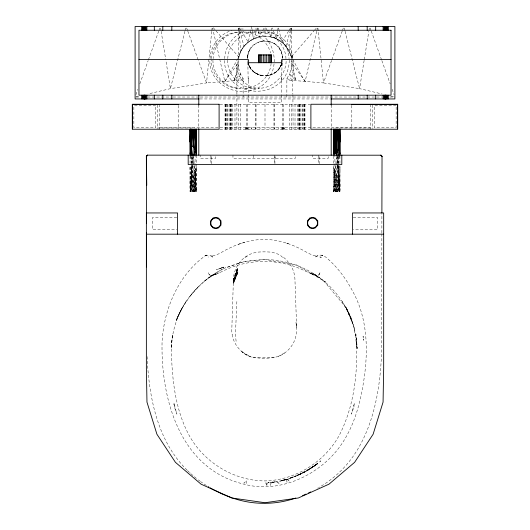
<?xml version="1.0" encoding="UTF-8"?>
<svg xmlns="http://www.w3.org/2000/svg" width="530" height="530" viewBox="0 0 530 530"><rect width="100%" height="100%" fill="white"/><g stroke="black" fill="none" stroke-linecap="round" stroke-linejoin="round"><path stroke-width="0.4" stroke-dasharray="2.65 1.99" d="M236.897 129.227L236.903 94.737M236.903 93.916L236.91 64.349C236.055 76.85 246.602 88.351 259.21 88.311L258.494 88.324C273.467 88.397 286.286 75.101 286.167 60.221M195.086 154.396L195.086 172.747L193.185 191.681L192.9 156.443M381.858 233.697L381.733 335.41C382.302 391.113 372.239 457.377 318.894 487.434M381.865 232.882L381.892 213.762M193.443 156.337L195.086 172.747L196.199 191.681L196.305 167.301L195.086 171.329L193.211 174.893L192.377 191.681L191.284 174.032L191.284 164.161M339.551 156.012L338.014 165.612L339.942 167.301L339.836 191.681C341.128 179.769 337.04 168.328 337.1 156.443M247.821 62.169L248.451 93.943M291.407 31.455L291.182 57.074L291.851 63.043L296.012 80.673L289.592 73.829L291.281 68.549C295.846 50.164 277.243 32.025 259.018 36.868C253.154 38.273 247.782 41.585 244.005 46.309C236.194 56.041 238.48 69.582 233.988 80.673L240.408 73.829L243.144 78.645L243.144 97.01M291.414 30.634L291.434 28.15M196.305 167.301L195.086 172.747L194.742 191.681L193.211 174.893L191.284 174.032L190.058 179.491L190.164 191.681L190.058 167.301L191.986 165.612L191.621 191.681L191.284 174.032L193.602 156.569M334.609 191.681L334.914 171.329L336.073 165.89M337.623 191.681L338.014 165.612L334.914 172.747L333.801 191.681L333.695 167.301L334.914 171.329L336.788 174.893L337.623 191.681L338.716 174.032L338.716 164.161M194.742 191.681L195.086 171.329L193.927 165.89M339.942 167.301L339.518 191.681L338.014 165.612L336.815 191.681L334.914 172.747L334.914 155.191M247.695 58.492C246.669 35.57 283.04 35.563 282.483 58.346M336.557 156.337L334.914 172.747L336.007 191.681L337.663 156.463M339.942 179.491L339.518 191.681L338.716 174.032L336.788 174.893L335.258 191.681L334.914 172.747L333.695 167.301M232.16 334.503C233.664 344.447 240.825 352.934 250.186 356.505A55.915 55.915 0 0 0 278.131 356.518C287.505 352.96 294.687 344.467 296.19 334.516A32.462 32.462 0 0 0 296.588 331.098L296.608 327.46A28.262 1.968 88 0 1 295.992 322.512L296.641 327.653L294.918 278.78A30.502 30.502 0 0 0 294.395 274.712A29.157 29.157 0 0 0 290.725 265.258L286.273 259.673L283.517 257.328L283.338 258.123L280.489 255.367A27.136 27.136 0 0 0 267.259 251.922A77.625 77.625 0 0 0 257.779 252.128A27.136 27.136 0 0 0 247.861 255.367C242.667 258.315 238.493 262.926 236.002 268.352A29.229 29.229 0 0 0 233.962 274.712A30.502 30.502 0 0 0 233.439 278.78L231.762 331.098A32.462 32.462 0 0 0 232.186 334.503M193.211 174.893L193.993 191.681L195.086 172.747L195.391 191.681L195.086 171.329L195.888 191.681L195.086 172.747L191.986 165.612L190.972 191.681L191.284 174.032L190.482 191.681L190.058 179.491M335.258 191.681L334.914 171.329L334.112 191.681L334.914 172.747M338.074 163.989L338.365 156.688M281.695 77.791L281.496 81.024L282.152 62.129L281.788 65.985L281.986 63.938M333.801 191.681L334.914 171.329M193.185 191.681L191.986 165.612L190.482 191.681L190.058 167.301M316.682 31.277L305.161 81.421C297.86 70.152 292.401 57.942 285.995 46.309C282.106 41.658 276.852 38.365 270.982 36.868L271.32 31.283M271.367 30.488L271.512 28.097M269.525 41.459C258.958 38.339 247.192 47.316 247.517 58.346L247.755 56.405L247.762 59.473M287.214 479.352L289.552 481.412L287.896 479.14L287.214 479.352L287.002 482.194L286.525 479.557L287.339 478.862L287.214 479.352L279.529 481.293L280.045 480.75L280.39 481.114L281.887 480.339L282.013 480.75L283.716 479.882L283.577 480.365L285.531 479.392L285.809 479.763L287.339 478.862L286.299 479.617M282.238 60.943L282.271 60.526M192.198 163.26L192.834 156.191M289.195 51.397L291.01 31.316M291.083 30.515L291.301 28.103M312.753 467.202L312.819 466.519L313.323 466.811L317.629 463.704L317.384 463.18L314.442 466.042L314.363 465.433C308.752 470.978 300.888 473.966 293.713 477.119L294.441 476.351L294.481 476.815L296.19 475.635L296.018 476.192L298.363 474.681L298.264 475.225L300.517 473.668L300.457 474.211L302.65 472.601L302.59 473.164L303.915 471.932L303.975 472.442L306.413 470.547L306.638 470.984L308.049 469.587L308.559 469.865L309.659 468.593L309.792 469.11L311.249 467.573L311.594 467.964L312.819 466.519L312.998 467.036M211.728 31.409L206.534 82.925L170.422 88.642L147.95 93.982M211.808 30.588L212.06 28.136M277.634 31.131L276.66 38.856L272.208 27.951M277.733 30.362L278.031 28.044M210.059 58.605C210.463 45.799 219.625 34.019 231.901 30.376M211.51 58.605C211.861 43.679 225.773 31.27 240.6 32.118C226.33 32.098 213.504 44.295 213.133 58.605M224.7 58.605C225.137 46.441 233.419 34.828 245.059 30.998M227.774 58.605C228.145 44.295 240.971 32.098 255.241 32.118L243.853 32.118C256.189 32.197 267.398 41.082 270.585 52.947M271.108 63.454C270.134 77.148 257.474 88.305 243.853 88.324L255.241 88.324C240.269 88.397 227.45 75.101 227.562 60.221M289.241 60.221C289.002 101.541 224.733 101.541 224.488 60.221M364.143 60.393L359.578 88.642L382.05 93.982M364.276 59.592L368.834 31.343M368.966 30.535L369.357 28.116M281.794 63.342L281.556 64.753L281.801 63.501M236.857 301.557L235.419 335.159L236.181 341.784M282.338 60.632C281.596 66.223 278.065 71.325 273.029 73.895C277.091 71.755 280.204 67.999 281.622 63.64M247.662 58.346L248.113 53.821M336.232 165.115L337.226 160.451L336.398 156.569M251.074 29.614L248.252 42.055L244.005 46.309L240.805 51.397L238.818 57.074L224.839 81.421L213.318 31.277M251.246 28.832L251.776 26.5L252.068 28.819M316.867 30.482L317.41 28.09M268.677 482.75L268.77 482.32L269.359 482.704L265.696 482.87L266.974 485.526L267.994 482.79L268.77 482.32L268.597 482.75M184.917 31.283L170.422 88.642L165.857 60.393M185.122 30.482L185.725 28.097M315.668 465.161L315.887 464.32L314.562 465.956M247.662 56.067L248.848 51.655L251.127 47.707M248.113 62.878C251.618 80.123 279.37 79.593 281.94 62.103M281.47 63.759C277.561 79.652 252.148 79.414 248.451 63.573M285.995 46.309L290.142 31.257M290.36 30.462L291.01 28.083M240.408 73.829L238.566 80.302L243.144 78.645M317.112 464.094L317.384 463.18L316.238 464.744M303.716 472.581L303.915 471.932L303.24 472.833M310.991 468.354L311.249 467.573L311.547 467.997M233.432 279.833L237.559 267.749L233.465 280.078A21.823 1.524 -88 0 1 233.511 280.476L237.672 268.922L233.511 280.476M233.465 280.078L237.599 268.12L233.445 279.953M135.938 94.711L137.886 89.285M139.827 83.859L148.161 60.605M148.44 59.83L158.715 31.151M158.993 30.376L159.828 28.05M331.568 60.506L323.466 82.925L286.856 79.924M331.853 59.738L342.194 31.137M342.473 30.362L343.314 28.044M306.148 471.263L306.413 470.547L305.989 471.349M312.501 467.367L312.819 466.519L312.018 467.685M314.032 466.327L314.363 465.433L313.508 466.685M315.529 465.267L315.887 464.32L314.992 465.651M233.988 80.673L238.719 68.549C232.431 34.212 282.536 23.221 291.182 57.074L313.979 30.866M272.387 482.426L272.566 481.982L272.725 482.386L274.6 482.148L274.454 481.737L270.148 482.644L270.671 482.174L270.982 482.572L270.492 485.314L271.844 482.485L272.566 481.982M257.792 27.951L253.34 38.856L248.252 42.055L241.501 31.237M274.268 482.194L274.454 481.737L273.122 482.34M313.886 466.426L314.363 465.433M316.821 464.313L317.384 463.18L317.417 463.869M300.165 474.35L300.517 473.668L298.45 475.145M309.659 468.593L309.175 469.487L309.659 468.593L309.765 469.123M286.856 97.01L286.856 78.645L289.592 73.829M252.167 29.587L253.34 38.856L259.018 36.868L262.211 31.336M262.608 30.647L264.205 27.885M278.873 68.993L281.152 65.038M312.177 467.586L312.819 466.519M316.595 464.485L317.384 463.18M186.143 301.504L182.539 307.407L176.198 320.266C185.348 297.356 203.003 278.018 225.555 267.776C203.109 278.276 185.573 297.429 176.265 320.292L182.419 307.34C175.649 320.027 171.799 334.152 171.197 348.515L172.469 334.238L171.336 348.521C171.925 378.4 174.927 409.531 189.581 436.17C204.626 462.862 234.518 480.995 265.285 480.922C296.012 480.048 325.506 461.358 339.843 434.222C355.16 403.582 358.492 367.972 355.888 334.238L357.16 348.515C356.637 334.119 352.821 320.007 345.938 307.34L352.092 320.292C345.838 305.234 336.47 291.368 323.77 281.006L322.889 280.297C306.366 266.782 285.537 259.819 264.291 259.448L296.436 264.907L325.506 281.94L313.29 273.513L319.65 277.886M304.651 472.084L305.167 471.25L305.174 471.799M288.499 31.237L281.748 42.055L279.284 31.164M288.916 30.554L290.606 27.851M315.111 465.565L315.887 464.32M290.519 478.285L290.91 477.682L294.441 476.351L292.904 477.424L288.578 478.928L289.128 478.285L289.228 478.716L290.91 477.682L291.136 478.067L292.686 477.033L292.904 477.424M290.48 478.298L290.91 477.682L289.89 478.497M303.286 472.806L303.915 471.932M224.839 81.421L238.149 63.043L238.719 68.549L240.408 73.836M310.401 468.732L311.249 467.573M307.287 470.613L308.049 469.587L308.559 469.865M283.278 480.438L283.716 479.882L282.318 480.677M285.08 479.968L285.531 479.392L285.644 479.809M304.359 472.243L305.167 471.25M190.171 295.886L199.426 285.61M301.881 473.522L302.65 472.601L301.173 473.866M314.522 30.243L316.695 27.745M299.735 474.555L300.517 473.668L299.006 474.893M279.555 481.293L280.045 480.75L280.304 481.134M297.522 475.556L298.363 474.681L296.773 475.88M297.469 475.576L298.363 474.681M270.194 482.638L270.671 482.174M299.496 474.668L300.517 473.668M295.256 476.51L296.19 475.635M281.205 480.935L281.887 480.339L281.119 480.955M291.738 477.855L292.686 477.033M204.593 281.013L215.067 273.513L208.707 277.886L212.722 275.441L217.38 273.652L214.074 274.566L219.42 272.758M282.801 480.558L283.716 479.882M284.544 480.107L285.531 479.392L283.881 480.286M273.646 482.274L274.454 481.737M284.332 480.167L285.531 479.392M317.642 488.17L318.272 487.799M278.131 356.518L286.107 352.052M220.149 272.413L225.939 269.697C249.882 258.706 278.475 258.706 302.418 269.697L309.222 272.89M204.964 255.725L205.965 255.321C178.424 274.46 163.71 309.407 162.054 342.267C160.908 399.686 180.167 468.785 243.621 484.082C276.567 493.165 312.336 478.292 334.397 453.408C351.211 434.315 359.062 409.372 363.116 384.687C368.436 353.523 368.403 319.822 352.775 291.447C346.541 279.582 338.557 268.524 328.54 259.554C325.168 256.056 320.491 253.234 315.774 256.586L315.363 257.812L315.774 256.586L317.702 255.977C311.852 256.202 305.36 251.167 299.901 248.636C288.837 243.065 276.614 239.52 264.178 239.368C251.743 239.52 239.514 243.065 228.456 248.636C222.693 251.127 217.254 256.043 210.655 255.977L212.265 256.334L212.994 257.812L212.583 256.586L211.483 255.937L207.522 255.168L205.865 255.361M213.987 274.911C211.927 276.686 208.628 275.375 208.423 272.692L209.191 274.619L211.192 275.746L213.153 275.249M238.208 244.41L239.865 243.8M218.545 269.002L216.227 269.836L216.664 269.677M220.791 268.2L221.328 268.008L218.711 268.942L219.387 268.697M218.711 268.942L220.97 268.134M240.103 243.727L241.541 243.237M244.84 257.328L247.967 256.301L247.861 255.367M243.111 242.74L244.94 242.217M135.905 96.844L139.118 96.082M260.475 41.459L262.204 41.088M267.796 75.611L270.327 75.002L265 75.836M208.131 257.037L208.224 257.017M243.144 79.924L206.534 82.925L198.432 60.506M310.871 273.613L313.296 273.93L312.018 274.03L309.407 272.976M274.527 357.604L257.037 357.849A21.505 21.505 0 0 1 241.455 351.171M240.6 28.998L243.853 28.998M255.241 28.998L258.494 28.998M135.932 97.03L140.072 97.036M147.479 97.03L172.336 97.036M173.045 97.023L199.638 97.036M200.26 97.023L382.521 97.03M389.928 97.036L394.896 97.036M199.85 98.944L330.15 98.944M219.937 104.251L310.063 104.251M159.775 127.67L370.225 127.67M157.278 127.982L194.742 127.982M335.258 127.982L372.723 127.982M219.937 129.227L310.063 129.227M338.219 156.396L339.405 156.396M353.252 217.333L377.426 217.333L377.426 229.808L353.252 229.808M176.781 217.373L152.607 217.373L152.607 229.775L176.781 229.775M390.882 96.082L394.095 96.844M312.018 274.03L314.283 274.566L311.832 273.95M262.204 75.611C255.91 74.465 250.22 69.847 248.378 63.64M267.955 41.115C274.48 42.34 280.198 47.342 281.887 53.821M260.475 75.24L261.403 75.525C255.506 74.094 250.193 69.728 248.537 63.779M321.107 257.275L321.173 257.295A5.605 1.014 29.9 0 0 320.604 257.13L321.233 257.315M286.856 78.645L291.434 80.302L289.592 73.829M310.375 273.407L315.695 275.474M267.193 30.376C279.469 34.019 288.625 45.799 289.035 58.605M254.036 30.998C278.349 38.352 281.43 75.313 259.23 87.264C239.063 99.375 209.072 84.86 209.853 60.221M315.701 275.474L319.563 277.826M242.21 352.019L250.186 356.505M206.382 485.526L200.989 481.876M273.745 43.208L275.646 44.474M254.354 72.219L256.255 73.491M200.4 481.452L197.505 479.272M196.365 478.371L193.549 476.066M192.999 475.589L190.807 473.654M189.72 472.667L190.263 473.164M189.184 472.164L187.6 470.64M187.077 470.13C156.926 440.457 148.811 396.394 147.068 355.769M213.305 27.745L215.478 30.243M216.021 30.866L238.818 57.074L238.593 31.455M323.77 281.006L345.885 307.373L352.722 323.148L354.974 331.455M305.161 81.421L291.851 63.043L291.281 68.549L296.012 80.673M239.394 27.851L241.084 30.554M342.214 301.504L349.654 315.111M278.873 47.707L281.152 51.655L282.338 56.067L282.338 58.346M265.795 27.885L267.392 30.647M267.789 31.336L270.982 36.868M248.848 65.038L251.127 68.993M352.722 323.148L346.004 307.307L354.1 327.235L357.094 348.521L356.425 339.935M186.686 28.044L187.527 30.362M187.805 31.137L198.147 59.738M370.172 28.05L371.007 30.376M371.285 31.151L381.56 59.83M381.839 60.605L390.173 83.859M392.114 89.285L394.062 94.711M238.99 28.083L239.639 30.462M239.858 31.257L244.005 46.309M247.662 60.632L248.252 62.838M344.275 28.097L344.878 30.482M345.083 31.283L359.578 88.642L323.466 82.925L318.272 31.409M212.59 28.09L213.133 30.482M278.575 28.057L279.105 30.389M193.768 165.115L192.337 156.463M190.449 156.012L191.734 164.008M160.643 28.116L161.034 30.535M161.166 31.343L165.724 59.592M233.399 279.608L233.743 283.822L233.412 279.721M285.962 58.605C285.59 44.295 272.764 32.098 258.494 32.118C268.644 31.184 279.615 33.887 286.2 42.161C298.238 56.478 290.447 77.141 292.885 93.903M212.927 60.221C212.808 75.101 225.628 88.397 240.6 88.324C225.071 89.259 211.125 75.724 211.298 60.221M317.94 28.136L318.192 30.588M266.716 482.843L266.974 485.526M238.699 28.103L238.917 30.515M238.99 31.316L240.805 51.397M337.166 156.191L337.802 163.26M292.255 55.345L292.673 60.221M248.484 80.646L248.292 77.4M258.488 28.097L258.633 30.488M258.68 31.283L259.018 36.868M195.086 171.329L196.199 191.681M191.635 156.688L191.926 163.989M282.238 58.22L282.212 56.684L282.232 59.526M191.986 165.612L192.377 191.681M238.566 28.15L238.586 30.634M292.891 94.724L293.103 129.227M281.523 80.474L281.549 93.943M336.788 174.893L336.815 191.681M372.723 105.053L372.723 128.426M370.225 104.251L370.225 129.227M351.807 105.371L351.807 128.916M339.942 156.025L339.942 164.883M339.942 165.691L339.942 191.681L333.695 191.681L333.695 165.691M338.716 156.748L338.716 163.333M333.695 156.025L333.695 164.883M331.197 105.046L331.197 128.863M328.189 156.708L328.189 158.271L312.574 158.271L312.574 155.144M319.179 156.708L319.179 163.73M318.556 155.144L318.556 163.73M304.969 104.251L304.969 129.227M304.776 104.251L304.776 129.227M304.207 104.251L304.207 129.227M303.293 104.251L303.293 129.227M302.835 104.251L302.835 129.227M302.08 104.251L302.08 129.227M300.629 104.251L300.629 129.227M299.662 104.251L299.662 129.227M299.344 104.251L299.344 129.227M299.019 104.251L299.019 129.227M298.476 104.251L298.476 129.227M297.323 104.251L297.323 129.227M295.395 156.708L295.395 158.271L232.955 158.271L232.955 155.144M295.018 104.251L295.018 129.227M291.368 104.251L291.368 129.227M289.506 104.251L289.506 129.227M284.292 127.67L284.358 129.227M284.106 127.67L284.106 129.227M283.808 127.67L283.808 129.227M283.63 104.251L283.702 129.227M283.424 127.67L283.424 129.227M282.974 127.67L282.974 129.227M282.483 127.67L282.483 129.227M282.331 104.251L282.331 129.227M281.768 127.67L281.768 129.227M281.549 94.737L281.549 102.688L248.451 102.688L248.451 94.737M278.74 127.67L278.687 129.227M275.11 156.708L275.11 158.271M274.931 156.708L274.931 163.73M274.679 127.67L274.679 129.227M274.639 104.251L274.639 129.227M274.308 155.144L274.308 163.73M273.97 104.251L273.97 129.227M270.008 127.67L270.008 129.227M265 28.116L265 30.541M265 31.343L265 36.192M265 104.251L265 129.227M259.991 127.67L259.991 129.227M256.03 104.251L256.03 129.227M255.361 104.251L255.361 129.227M255.321 127.67L255.321 129.227M253.247 155.144L253.247 158.271M251.313 127.67L251.313 129.227M251.26 127.67L251.26 129.227M248.232 127.67L248.232 129.227M247.669 104.251L247.669 129.227M247.517 127.67L247.517 129.227M247.026 127.67L247.026 129.227M246.576 127.67L246.576 129.227M246.37 104.251L246.298 129.227M246.192 127.67L246.192 129.227M245.894 127.67L245.894 129.227M245.708 127.67L245.642 129.227M240.494 104.251L240.494 129.227M238.632 104.251L238.632 129.227M234.982 104.251L234.982 129.227M232.677 104.251L232.677 129.227M231.524 104.251L231.524 129.227M230.981 104.251L230.981 129.227M230.656 104.251L230.656 129.227M230.338 104.251L230.338 129.227M229.371 104.251L229.371 129.227M227.92 104.251L227.92 129.227M227.112 104.251L227.112 129.227M226.707 104.251L226.707 129.227M225.793 104.251L225.793 129.227M225.223 104.251L225.223 129.227M225.031 104.251L225.031 129.227M215.783 156.708L215.783 158.271L200.168 158.271L200.168 155.144M211.51 156.708L211.51 163.73M210.88 155.144L210.88 163.73M198.803 105.046L198.803 128.863M196.305 155.217L196.305 163.273M196.305 164.075L196.305 191.681L190.058 191.681L190.058 165.691M191.284 156.748L191.284 163.333M190.058 156.025L190.058 164.883M178.193 105.371L178.193 128.916M159.775 104.251L159.775 129.227M157.278 105.053L157.278 128.426M221.295 267.981A13.965 0.53 -18.9 0 1 223.832 267.1M208.177 256.997A5.048 1.1 -34.7 0 1 208.263 256.984M338.716 174.032L338.378 191.681L338.014 165.612L339.028 191.681L338.716 174.032M246.775 480.849L246.529 483.539L243.932 482.909L246.775 480.849M174.423 404.973L174.257 406.298L174.801 406.503L175.602 409.558A152.879 152.879 0 0 0 176.464 412.592L176.914 414.109L174.88 408.266L173.886 402.674L173.661 404.317L174.423 404.973M308.049 469.587L307.923 470.236L308.049 469.587M354.292 403.443L353.742 405.742A163.001 163.001 0 0 1 352.96 408.796L352.755 409.558A152.879 152.879 0 0 1 351.893 412.592L351.436 414.109L354.033 406.51L353.742 405.742L354.63 404.542L354.292 403.443M319.935 272.692C319.782 274.838 317.245 276.581 315.31 275.295L317.159 275.746L319.166 274.619L319.935 272.692M237.712 269.353L233.551 280.913L237.712 269.353M237.844 271.287L233.644 282.066L237.844 271.287M237.871 271.817L233.67 282.43L237.871 271.817M237.897 272.367L233.69 282.815L237.897 272.367M320.319 460.795L319.835 461.968L320.425 461.484L320.319 460.795M276.335 481.452L275.613 481.995L276.335 481.452M206.236 255.202L205.56 255.559L206.72 255.129L206.236 255.202M238.606 263.171L226.482 267.531L244.37 261.581L251.213 260.528L264.066 259.581L244.37 261.581L238.606 263.171M223.892 267.113L221.507 267.948L223.892 267.113M277.634 481.657L276.62 481.836L279.217 484.089L277.634 481.657M155.714 105.808L133.858 105.808L133.858 127.67L155.714 127.67L155.714 105.808M396.142 105.808L374.286 105.808L374.286 127.67L396.142 127.67L396.142 105.808M216.339 274.03L215.061 273.93L216.339 274.03M320.471 257.083L319.895 256.997A5.393 0.961 29.6 0 1 320.451 257.07M322.114 255.202L321.637 255.129L322.83 255.559L322.114 255.202M287.253 243.389L286.81 243.237L288.254 243.727L287.253 243.389M363.209 337.822L363.11 336.186L363.322 340.313L363.209 337.822"/><path stroke-width="0.79" d="M381.892 212.947L382.031 156.396L381.116 155.204L147.585 155.144L146.618 155.661L146.366 156.396L146.479 223.527M190.316 155.21L190.164 129.227L190.555 135.68M334.158 135.74L333.801 129.227L333.695 153.607L334.099 152.269M334.914 155.191L333.695 148.268L333.801 129.227M192.251 155.661L191.284 146.876L190.058 141.417L190.164 129.227M339.419 143.756L339.942 141.417L339.836 129.227L338.716 147.771L336.881 153.051L334.914 153.594L335.258 129.227M195.391 129.227L195.086 155.217M339.028 129.227L338.398 155.88M191.621 129.227L191.284 155.926M333.695 148.268L334.112 129.227L334.178 130.857M192.92 155.641L193.993 129.227M336.636 155.515L337.623 129.227L338.716 147.771L339.942 153.607L339.684 155.21M195.835 130.857L195.888 129.227L196.305 148.268L195.782 150.547M190.058 141.417L190.482 129.227L191.284 146.876L193.211 146.015L194.742 129.227L195.086 149.579L193.768 155.793M195.888 129.227L195.086 149.579L196.305 153.607L196.199 129.227L195.086 149.579L193.211 146.015L192.377 129.227L191.284 146.876L190.972 129.227M339.942 141.417L339.518 129.227L338.716 147.771L338.378 129.227M334.112 129.227L334.914 153.594L336.007 129.227L337.093 155.409M339.445 130.831L339.518 129.227M190.058 153.607L190.522 151.421M147.592 155.144L146.326 156.396L147.585 155.144L146.366 156.396L146.757 185.334M309.937 492.271L310.593 491.946M308.612 492.9L309.275 492.589M305.28 494.41L305.949 494.112M303.935 494.98L304.611 494.695M302.59 495.53L303.259 495.258M295.084 498.26L295.773 498.034M294.395 498.478C274.421 505.117 252.465 504.904 232.584 498.034M138.966 59.598L248.451 59.598L248.451 62.719L281.549 62.719L281.549 59.598L391.034 59.598M199.028 98.944L135.104 98.944L135.104 26.5L394.896 26.5L394.896 98.944L330.972 98.944M178.193 104.562L132.606 104.562L132.606 128.916M351.807 104.562L397.394 104.562L397.394 128.916M146.366 234.187L383.674 234.187M231.895 497.802L222.408 494.112L213.239 489.594M212.603 489.243L211.338 488.527M210.085 487.799L210.708 488.17M208.224 486.679L208.84 487.057M190.482 129.227L190.548 130.844M334.609 129.227L334.914 153.594M196.199 129.227L196.305 148.268M339.836 129.227L339.942 153.607M336.815 129.227L336.881 153.051M193.185 129.227L193.211 146.015M146.492 232.478L146.545 266.961M388.338 26.5L388.338 30.25M388.338 95.195L388.338 98.944M387.529 26.5L387.529 30.25M387.529 95.195L387.529 98.944M386.774 26.5L386.774 30.25M386.774 95.195L386.774 98.944M386.132 26.5L386.132 30.25M386.132 95.195L386.132 98.944M385.635 26.5L385.635 30.25M385.635 95.195L385.635 98.944M385.323 26.5L385.323 30.25M385.323 95.195L385.323 98.944M385.217 26.5L385.217 30.25M385.217 95.195L385.217 98.944M385.078 26.5L385.078 30.25M385.078 95.195L385.078 98.944M384.667 26.5L384.667 30.25M384.667 95.195L384.667 98.944M384.011 26.5L384.011 30.25M384.011 95.195L384.011 98.944M383.124 26.5L383.124 30.25M383.124 95.195L383.124 98.944M375.671 26.5L375.671 30.25M375.671 95.195L375.671 98.944M367.197 26.5L367.197 30.25M367.197 95.195L367.197 98.944M358.187 26.5L358.187 30.25M358.187 95.195L358.187 98.944M352.45 234.187L352.45 212.954L383.674 212.954L383.674 368.456L383.071 402.098L373.12 434.236L354.61 462.332L329.004 484.155L298.33 497.988L265.02 502.718L231.709 497.988L201.036 484.155L175.43 462.332L156.92 434.236L146.969 402.098L146.366 368.456L146.366 212.954L177.59 212.954L177.59 234.187M341.81 155.144L341.81 164.512L188.19 164.512L188.19 155.144M339.942 129.227L339.942 155.217M333.695 129.227L333.695 155.217M331.197 95.195L331.197 105.046M331.197 128.863L331.197 155.144M271.559 62.719L271.559 54.915L258.441 54.915L258.441 62.719M271.334 54.915L271.334 62.719M270.678 54.915L270.678 62.719M269.637 54.915L269.637 62.719M268.279 54.915L268.279 62.719M266.696 54.915L266.696 62.719M265 54.915L265 62.719M263.304 54.915L263.304 62.719M261.721 54.915L261.721 62.719M260.363 54.915L260.363 62.719M259.322 54.915L259.322 62.719M258.666 54.915L258.666 62.719M198.803 95.195L198.803 105.046M198.803 128.863L198.803 155.144M196.305 129.227L196.305 155.217M190.058 129.227L190.058 155.217M171.813 26.5L171.813 30.25M171.813 95.195L171.813 98.944M162.803 26.5L162.803 30.25M162.803 95.195L162.803 98.944M154.329 26.5L154.329 30.25M154.329 95.195L154.329 98.944M146.876 26.5L146.876 30.25M146.876 95.195L146.876 98.944M145.989 26.5L145.989 30.25M145.989 95.195L145.989 98.944M145.333 26.5L145.333 30.25M145.333 95.195L145.333 98.944M144.922 26.5L144.922 30.25M144.922 95.195L144.922 98.944M144.783 26.5L144.783 30.25M144.783 95.195L144.783 98.944M144.677 26.5L144.677 30.25M144.677 95.195L144.677 98.944M144.365 26.5L144.365 30.25M144.365 95.195L144.365 98.944M143.868 26.5L143.868 30.25M143.868 95.195L143.868 98.944M143.226 26.5L143.226 30.25M143.226 95.195L143.226 98.944M142.471 26.5L142.471 30.25M142.471 95.195L142.471 98.944M141.662 26.5L141.662 30.25M141.662 95.195L141.662 98.944M213.133 218.042L210.589 220.838L210.589 225.157L213.133 227.96L215.783 228.615L218.426 227.96L220.97 225.157L220.97 220.838L218.426 218.042L215.783 217.38L213.133 218.042M309.931 218.042L307.387 220.838L307.387 225.157L309.931 227.96L312.574 228.615L315.224 227.96L317.761 225.157L317.761 220.838L315.224 218.042L312.574 217.38L309.931 218.042M391.034 30.25L138.966 30.25L138.966 95.195L391.034 95.195L391.034 30.25M219.102 104.251L132.295 104.251L132.295 129.227L219.102 129.227L219.102 104.251M397.705 104.251L310.898 104.251L310.898 129.227L397.705 129.227L397.705 104.251M382.031 156.396L380.779 155.144L381.998 156.396M310.077 227.324A4.995 4.995 0 0 0 317.569 222.998A4.995 4.995 0 0 0 310.077 218.671A4.995 4.995 0 0 0 310.077 227.324M213.279 227.324A4.995 4.995 0 0 0 220.778 222.998A4.995 4.995 0 0 0 213.279 218.671A4.995 4.995 0 0 0 213.279 227.324"/></g></svg>
